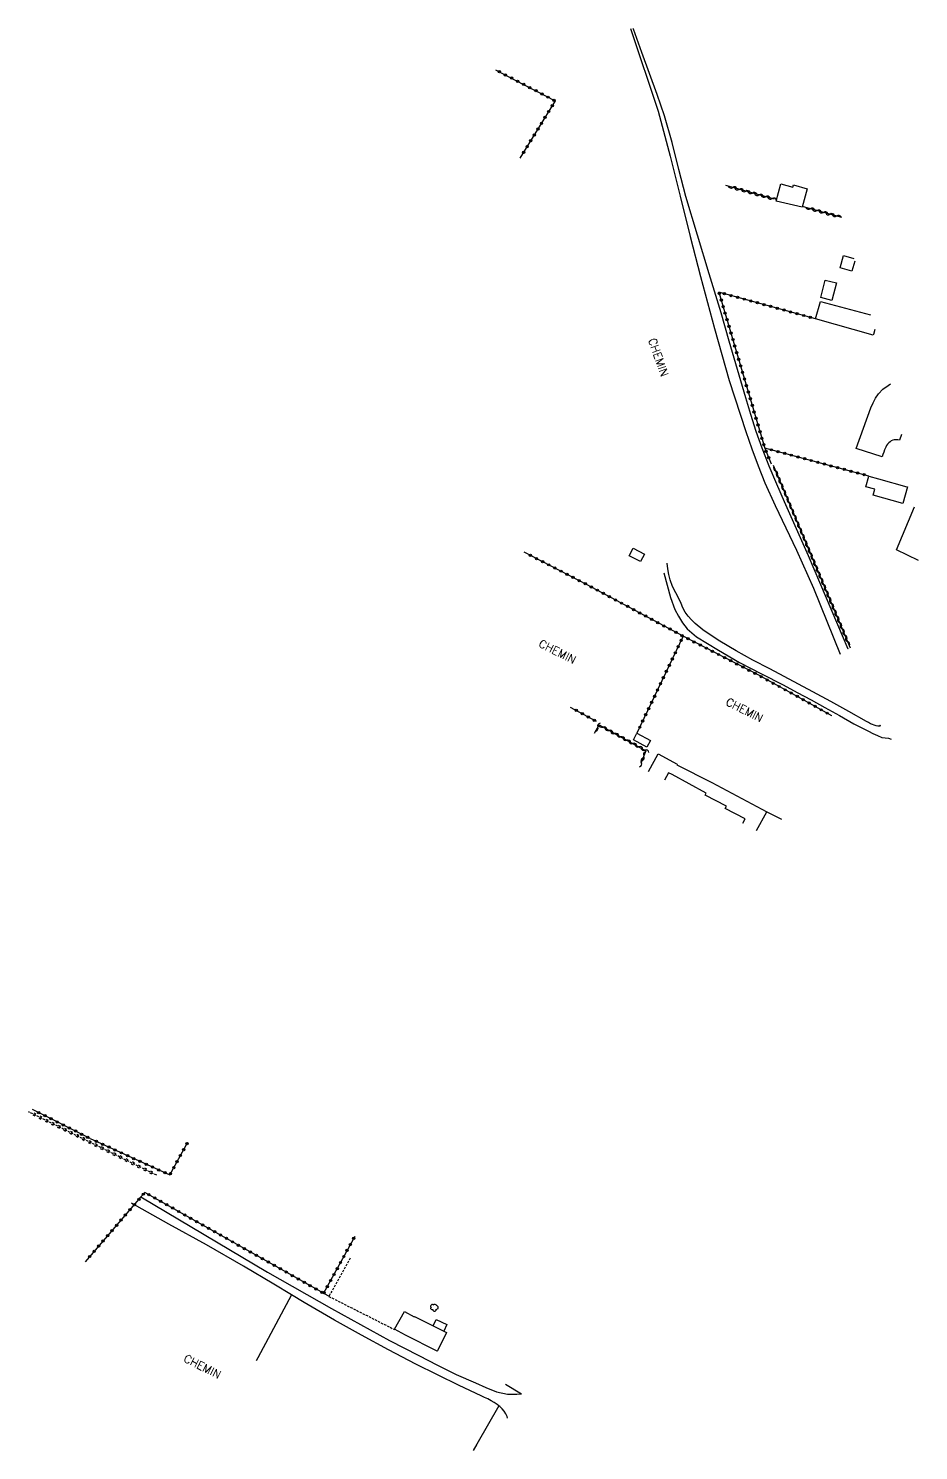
# Model space of a CAD drawing. Header units: millimetres. Extents: x 108169 to 108836, y 128000 to 129000.
# Drawn here: x 108247.6 to 108442.3, y 128688.9 to 129000 of the extents above; entities that cross this region are included whole.
import ezdxf

# ---------------------------------------------------------------- set-up
doc = ezdxf.new("R2010")
doc.units = ezdxf.units.MM
doc.linetypes.add('DASHED', pattern=[0.75, 0.5, -0.25])
doc.layers.get('0').update_dxf_attribs({"linetype": 'CONTINUOUS'})
for name, color, linetype in [('W0017', 7, 'CONTINUOUS'), ('W0071', 7, 'CONTINUOUS'), ('W0101', 7, 'CONTINUOUS'), ('W0104', 1, 'CONTINUOUS'), ('W0112', 1, 'DASHED'), ('W0220', 5, 'DASHED'), ('W0300', 7, 'CONTINUOUS'), ('W0310', 3, 'CONTINUOUS'), ('W0323', 7, 'CONTINUOUS'), ('W0330', 7, 'CONTINUOUS'), ('W0989', 7, 'CONTINUOUS')]:
    doc.layers.add(name, color=color, linetype=linetype)
doc.styles.get("Standard").update_dxf_attribs({"font": 'romans.shx', "width": 0.85})

# ---------------------------------------------------------------- blocks, each defined once
blk = doc.blocks.new('T300')
for p, q in [((-0.8, 0.51), (-0.86, 0.34)), ((-0.86, 0.34), (-0.86, 0.17)), ((-0.86, 0.17), (-0.74, 0.06)), ((-0.69, 0.63), (-0.8, 0.51)), ((-0.8, -0.06), (-0.74, 0.06)), ((-0.74, 0.06), (-0.69, 0.11)), ((-0.57, 0.69), (-0.69, 0.63)), ((-0.46, 0.69), (-0.57, 0.69)), ((-0.29, 0.63), (-0.46, 0.69)), ((-0.29, 0.63), (-0.17, 0.74)), ((-0.23, 0.57), (-0.29, 0.63)), ((-0.17, 0.74), (-0.06, 0.8)), ((-0.06, 0.8), (0.06, 0.8)), ((0.06, 0.8), (0.23, 0.74)), ((0.23, 0.74), (0.34, 0.63)), ((0.34, 0.63), (0.4, 0.51)), ((0.46, 0.46), (0.34, 0.46)), ((0.4, 0.51), (0.4, 0.46)), ((0.57, 0.4), (0.46, 0.46)), ((0.57, 0.4), (0.69, 0.29)), ((0.69, 0.29), (0.74, 0.17)), ((0.74, 0.06), (0.69, -0.17)), ((0.74, 0.17), (0.74, 0.06)), ((-0.8, -0.17), (-0.8, -0.06)), ((-0.8, -0.23), (-0.8, -0.17)), ((-0.74, -0.34), (-0.8, -0.23)), ((-0.69, -0.4), (-0.74, -0.34)), ((-0.51, -0.46), (-0.69, -0.4)), ((-0.4, -0.46), (-0.51, -0.46)), ((-0.4, -0.46), (-0.34, -0.46)), ((-0.34, -0.46), (-0.34, -0.4)), ((-0.34, -0.51), (-0.34, -0.46)), ((-0.29, -0.63), (-0.34, -0.51)), ((-0.17, -0.74), (-0.29, -0.63)), ((-0.06, -0.8), (-0.17, -0.74)), ((0.06, -0.8), (-0.06, -0.8)), ((0.17, -0.74), (0.06, -0.8)), ((0.23, -0.69), (0.17, -0.74)), ((0.29, -0.46), (0.23, -0.46)), ((0.29, -0.63), (0.23, -0.69)), ((0.46, -0.4), (0.29, -0.46)), ((0.34, -0.51), (0.29, -0.63)), ((0.34, -0.51), (0.34, -0.46)), ((0.57, -0.34), (0.46, -0.4)), ((0.63, -0.29), (0.57, -0.34)), ((0.69, -0.17), (0.63, -0.29))]:
    blk.add_line(p, q)
blk = doc.blocks.new('t220o')
at = {"color": 0, "linetype": 'Continuous'}
for p, q in [((-0.25, 0.25), (0.25, 0.25)), ((-0.25, -0.25), (0.25, -0.25))]:
    blk.add_line(p, q, dxfattribs=at)
blk = doc.blocks.new('t323o')
at = {"color": 0, "linetype": 'Continuous'}
for radius in [0.25, 0.15]:
    blk.add_circle((0, 0), radius, dxfattribs=at)
blk = doc.blocks.new('t310o')
at = {"color": 0, "linetype": 'Continuous'}
for centre, start, end in [((-0.5, 0.38), 216.8699, 323.1304), ((0.5, -0.37), 36.8699, 143.1303)]:
    blk.add_arc(centre, 0.625, start, end, dxfattribs=at)

msp = doc.modelspace()

# ---------------------------------------------------------------- linework, layer by layer
at = {"layer": 'W0017'}
for points in [[(108438.52, 128911.2), (108438.1, 128909.97), (108437.7, 128910.01), (108437.29, 128910.04), (108436.9, 128910.01), (108436.59, 128909.91), (108436.29, 128909.77), (108436.02, 128909.6), (108435.73, 128909.35), (108435.46, 128909.06), (108435.24, 128908.74), (108435.08, 128908.44), (108434.95, 128908.12), (108434.82, 128907.8), (108434.63, 128907.3), (108434.47, 128906.79), (108434.3, 128906.28), (108428.62, 128908.13), (108431.82, 128917.03), (108432.35, 128918.08), (108432.87, 128919.13), (108433.51, 128920.09), (108434.46, 128921.08), (108435.57, 128921.93), (108436.15, 128922.24)], [(108351.92, 128703.47), (108355.41, 128701.35)]]:
    msp.add_lwpolyline(points, dxfattribs=at)
at = {"layer": 'W0071'}
for points in [[(108379.24, 129000), (108385.29, 128981.94), (108386.18, 128978.66), (108387.05, 128975.36), (108387.91, 128972.07), (108390.14, 128963.29), (108392.31, 128954.49), (108394.58, 128945.72), (108397.63, 128934.35), (108400.83, 128923.02), (108404.45, 128911.83), (108405.79, 128908.07), (108407.18, 128904.33), (108408.66, 128900.62), (108410.88, 128895.67), (108413.25, 128890.78), (108415.59, 128885.88), (108419.26, 128877.54), (108425.08, 128863.14), (108425.08, 128863.14)], [(108426.85, 128864.24), (108426.85, 128864.24), (108418.2, 128884.67), (108412.96, 128896.44), (108411.26, 128900.34), (108409.58, 128904.26), (108408.02, 128908.22), (108406.76, 128911.85), (108405.6, 128915.52), (108404.47, 128919.2), (108402.62, 128925.4), (108400.84, 128931.62), (108399.05, 128937.83), (108396.48, 128946.31), (108393.88, 128954.77), (108391.39, 128963.27), (108389.84, 128969.16), (108388.34, 128975.07), (108386.67, 128980.92), (108385.11, 128985.55), (108383.43, 128990.14), (108381.75, 128994.73), (108379.93, 128999.83), (108379.87, 129000)], [(108386.53, 128880.91), (108387.25, 128878.2), (108387.98, 128875.5), (108388.98, 128872.92), (108389.76, 128871.44), (108390.65, 128870.01), (108391.65, 128868.7), (108393.69, 128866.9), (108396.07, 128865.43), (108398.48, 128864.01), (108403.11, 128861.32), (108407.87, 128858.85), (108412.64, 128856.39), (108415.69, 128854.76), (108418.74, 128853.14), (108421.78, 128851.5), (108424.94, 128849.72), (108428.08, 128847.92), (108431.3, 128846.26), (108432.27, 128845.78), (108433.24, 128845.31), (108434.25, 128844.94), (108434.95, 128844.83), (108435.67, 128844.75), (108436.27, 128844.57), (108436.27, 128844.57)], [(108433.79, 128847.7), (108433.81, 128847.64), (108433.85, 128847.53), (108433.86, 128847.44), (108433.75, 128847.38), (108433.55, 128847.39), (108433.35, 128847.4), (108432.95, 128847.45), (108432.55, 128847.57), (108432.17, 128847.72), (108431.73, 128847.93), (108431.3, 128848.17), (108430.87, 128848.41), (108426.97, 128850.59), (108423.07, 128852.76), (108419.15, 128854.91), (108416.01, 128856.57), (108412.85, 128858.22), (108409.71, 128859.89), (108406.03, 128861.85), (108402.38, 128863.84), (108398.82, 128865.99), (108396.93, 128867.18), (108395.06, 128868.42), (108393.36, 128869.84), (108392.59, 128870.63), (108391.86, 128871.46), (108391.21, 128872.34), (108390.72, 128873.25), (108390.3, 128874.21), (108389.88, 128875.17), (108389.17, 128876.57), (108388.46, 128877.97), (108387.9, 128879.41), (108387.63, 128880.59), (108387.44, 128881.81), (108387.26, 128883.02)], [(108272.18, 128744.4), (108286.04, 128736.18), (108299.89, 128727.97), (108313.88, 128719.98), (108320.2, 128716.49), (108326.54, 128713.04), (108332.94, 128709.72), (108337.04, 128707.63), (108341.16, 128705.59), (108345.37, 128703.75), (108347.65, 128702.75), (108349.95, 128701.81), (108352.32, 128701.28), (108353.34, 128701.25), (108354.38, 128701.3), (108355.41, 128701.35)], [(108352.36, 128696.04), (108352.25, 128696.36), (108352.13, 128696.68), (108352, 128696.99), (108351.64, 128697.56), (108351.2, 128698.08), (108350.71, 128698.56), (108350.49, 128698.74), (108350.11, 128699.04), (108349.47, 128699.45), (108348.8, 128699.84), (108348.07, 128700.22), (108347.32, 128700.56), (108346.57, 128700.9), (108341.79, 128703.18), (108337.01, 128705.48), (108332.27, 128707.84), (108326.31, 128710.95), (108320.4, 128714.16), (108314.53, 128717.45), (108307.88, 128721.35), (108305.14, 128723.01), (108301.28, 128725.34), (108294.65, 128729.28), (108286.5, 128733.92), (108278.3, 128738.48), (108270.1, 128743.04)]]:
    msp.add_lwpolyline(points, dxfattribs=at)
at = {"layer": 'W0101'}
for points in [[(108442.25, 128883.65), (108437.4, 128885.98), (108441.4, 128895.36)], [(108406.84, 128824.54), (108409.06, 128828.63)], [(108409.06, 128828.63), (108412.25, 128827.03), (108412.25, 128827.03)]]:
    msp.add_lwpolyline(points, dxfattribs=at)
at = {"layer": 'W0104'}
for points in [[(108411.08, 128962.21), (108412.16, 128966.03), (108414.78, 128965.29), (108414.92, 128965.79), (108417.91, 128964.95), (108416.77, 128960.92)], [(108420.85, 128941.14), (108421.86, 128944.97), (108424.28, 128944.33), (108423.27, 128940.5)], [(108438.78, 128896.1), (108432.34, 128897.92), (108432.7, 128899.2), (108430.71, 128899.76), (108431.37, 128902.1), (108433.5, 128901.5), (108439.7, 128899.75), (108439.8, 128899.72)], [(108378.95, 128884.67), (108379.81, 128886.34), (108382.32, 128885.04), (108381.46, 128883.37)], [(108379.88, 128844.37), (108380.64, 128845.82), (108383.62, 128844.25), (108382.86, 128842.8)], [(108339.01, 128714.75), (108337.01, 128710.77), (108336.97, 128710.69), (108330.02, 128714.19), (108327.67, 128715.47), (108329.8, 128719.38), (108331.96, 128718.2), (108332.01, 128718.29), (108332, 128718.28), (108336.11, 128716.21), (108338.4, 128715.06)]]:
    msp.add_lwpolyline(points, close=True, dxfattribs=at)
for points in [[(108425.08, 128947.63), (108425.8, 128950.3), (108428.11, 128949.68)], [(108428.28, 128949.11), (108427.69, 128946.93), (108425.08, 128947.63)], [(108419.72, 128936.5), (108420.78, 128940.24), (108431.72, 128937.34)], [(108432.67, 128934.13), (108432.37, 128933.02), (108432.34, 128932.9), (108419.72, 128936.5)], [(108383.2, 128837.45), (108385.29, 128841.32), (108389.46, 128839.07), (108389.45, 128839.08), (108389.39, 128838.96), (108397.06, 128835.04), (108409.06, 128828.63)], [(108403.85, 128826.17), (108404.35, 128827.1), (108399.95, 128829.35), (108400.23, 128829.89), (108395.59, 128832.26), (108395.83, 128832.73), (108388.33, 128836.78), (108387.53, 128837.21), (108386.68, 128835.55)], [(108336.11, 128716.21), (108336.78, 128717.63), (108339.1, 128716.53), (108338.4, 128715.06)]]:
    msp.add_lwpolyline(points, dxfattribs=at)
at = {"layer": 'W0112'}
msp.add_lwpolyline([(108317.97, 128731.04), (108313.29, 128722.65), (108318.65, 128719.95), (108327.63, 128715.41)], dxfattribs=at)
at = {"layer": 'W0220'}
msp.add_lwpolyline([(108275.63, 128749.15), (108263.41, 128755.2), (108251.2, 128761.25), (108247.58, 128763.04)], dxfattribs=at)
at = {"layer": 'W0310'}
for points in [[(108410.72, 128962.66), (108400.13, 128965.62)], [(108425.48, 128958.68), (108417.12, 128960.96)], [(108410.47, 128904.44), (108413.44, 128897.41), (108427.3, 128864.51)], [(108371.36, 128845.85), (108372.38, 128847.64), (108382.61, 128842.01), (108381.52, 128839.21)]]:
    msp.add_lwpolyline(points, dxfattribs=at)
at = {"layer": 'W0323'}
for points in [[(108349.72, 128990.96), (108354.05, 128988.71), (108362.79, 128984.15), (108355.08, 128971.6)], [(108419.72, 128936.5), (108398.6, 128942.3), (108408.57, 128908.38), (108408.63, 128908.22), (108410.03, 128904.74)], [(108431.37, 128902.1), (108408.63, 128908.22)], [(108423.3, 128849.65), (108423.3, 128849.65), (108423.3, 128849.65), (108417.3, 128853), (108407.32, 128858.51), (108390.77, 128867.05), (108369.81, 128878.31), (108356.03, 128885.42)], [(108390.77, 128867.05), (108380.64, 128845.82)], [(108366.06, 128851.53), (108371.75, 128848.46)], [(108261.08, 128757.19), (108248.5, 128763.53)], [(108261.08, 128757.19), (108278.48, 128749.21), (108282.45, 128756.42)], [(108312.14, 128723.35), (108273.04, 128745.4), (108272.18, 128744.4), (108260, 128730.24)], [(108318.96, 128735.76), (108312.14, 128723.35), (108313.32, 128722.73)]]:
    msp.add_lwpolyline(points, dxfattribs=at)
at = {"layer": 'W0330'}
for points in [[(108305.14, 128723.01), (108297.75, 128709.25), (108297.4, 128708.59)], [(108350.49, 128698.74), (108345.64, 128690.34), (108344.83, 128688.93)]]:
    msp.add_lwpolyline(points, dxfattribs=at)

# ---------------------------------------------------------------- block references
at = {"layer": 'W0220'}
for p, rotation in [((108248.93, 128762.38), 153.6228031646485), ((108250.27, 128761.71), 153.6228031646485), ((108251.62, 128761.04), 153.6417918937003), ((108252.96, 128760.38), 153.6417918937003), ((108254.3, 128759.71), 153.6417918937003), ((108255.65, 128759.05), 153.6417918937003), ((108256.99, 128758.38), 153.6417918937003), ((108258.34, 128757.71), 153.6417918937003), ((108259.68, 128757.05), 153.6417918937003), ((108261.02, 128756.38), 153.6417918937003), ((108262.37, 128755.72), 153.6417918937003), ((108263.71, 128755.05), 153.6604476107697), ((108265.06, 128754.38), 153.6604476107697), ((108266.4, 128753.72), 153.6604476107697), ((108267.74, 128753.05), 153.6604476107697), ((108269.09, 128752.39), 153.6604476107697), ((108270.43, 128751.72), 153.6604476107697), ((108271.78, 128751.06), 153.6604476107697), ((108273.12, 128750.39), 153.6604476107697), ((108274.47, 128749.73), 153.6604476107697)]:
    msp.add_blockref('t220o', p, dxfattribs=dict(at, rotation=rotation))
at = {"layer": 'W0300'}
msp.add_blockref('T300', (108336.4, 128720.17), dxfattribs=at)
at = {"layer": 'W0310'}
for p, rotation in [((108401.57, 128965.22), 164.3838454292665), ((108403.02, 128964.81), 164.3838454292665), ((108404.46, 128964.41), 164.3838454292665), ((108405.91, 128964), 164.3838454292665), ((108407.35, 128963.6), 164.3838454292665), ((108408.8, 128963.2), 164.3838454292665), ((108410.24, 128962.79), 164.3838454292665), ((108418.57, 128960.56), 164.7220815450421), ((108420.01, 128960.17), 164.7220815450421), ((108421.46, 128959.77), 164.7220815450421), ((108422.91, 128959.38), 164.7220815450421), ((108424.35, 128958.98), 164.7220815450421), ((108410.99, 128903.22), 292.902847547377), ((108411.57, 128901.83), 292.902847547377), ((108412.15, 128900.45), 292.902847547377), ((108412.74, 128899.07), 292.902847547377), ((108413.32, 128897.69), 292.902847547377), ((108413.9, 128896.31), 292.842327455242), ((108414.49, 128894.92), 292.842327455242), ((108415.07, 128893.54), 292.842327455242), ((108415.65, 128892.16), 292.842327455242), ((108416.23, 128890.78), 292.842327455242), ((108416.82, 128889.4), 292.842327455242), ((108417.4, 128888.01), 292.842327455242), ((108417.98, 128886.63), 292.842327455242), ((108418.56, 128885.25), 292.842327455242), ((108419.15, 128883.87), 292.842327455242), ((108419.73, 128882.48), 292.842327455242), ((108420.31, 128881.1), 292.842327455242), ((108420.89, 128879.72), 292.842327455242), ((108421.47, 128878.34), 292.842327455242), ((108422.06, 128876.95), 292.842327455242), ((108422.64, 128875.57), 292.842327455242), ((108423.22, 128874.19), 292.842327455242), ((108423.8, 128872.81), 292.842327455242), ((108424.39, 128871.42), 292.842327455242), ((108424.97, 128870.04), 292.842327455242), ((108425.55, 128868.66), 292.842327455242), ((108426.13, 128867.28), 292.842327455242), ((108426.72, 128865.89), 292.842327455242), ((108372.1, 128847.15), 60.32410816924462), ((108373.2, 128847.19), 331.1741584031959), ((108374.52, 128846.46), 331.1741584031959), ((108375.83, 128845.74), 331.1741584031959), ((108377.15, 128845.02), 331.1741584031959), ((108378.46, 128844.29), 331.1741584031959), ((108379.77, 128843.57), 331.1741584031959), ((108381.09, 128842.85), 331.1741584031959), ((108381.61, 128839.44), 248.7297475422212), ((108382.4, 128842.12), 331.1741584031959), ((108382.15, 128840.83), 248.7297475422212)]:
    msp.add_blockref('t310o', p, dxfattribs=dict(at, rotation=rotation))
at = {"layer": 'W0323'}
for p, rotation in [((108350.57, 128990.52), 332.5255683738016), ((108351.9, 128989.83), 332.5255683738016), ((108353.24, 128989.13), 332.5255683738016), ((108354.57, 128988.44), 332.4471884231942), ((108355.9, 128987.75), 332.4471884231942), ((108357.23, 128987.05), 332.4471884231942), ((108358.56, 128986.36), 332.4471884231942), ((108359.89, 128985.67), 332.4471884231942), ((108361.22, 128984.97), 332.4471884231942), ((108362.15, 128983.11), 238.4421738787399), ((108362.55, 128984.28), 332.4471884231942), ((108360.58, 128980.55), 238.4421738787399), ((108361.36, 128981.83), 238.4421738787399), ((108359.01, 128977.99), 238.4421738787399), ((108359.79, 128979.27), 238.4421738787399), ((108356.65, 128974.16), 238.4421738787399), ((108357.44, 128975.44), 238.4421738787399), ((108358.22, 128976.72), 238.4421738787399), ((108355.87, 128972.88), 238.4421738787399), ((108398.68, 128942.03), 286.3794802601628), ((108399.1, 128940.6), 286.3794802601628), ((108399.78, 128941.98), 164.6439277613835), ((108401.23, 128941.58), 164.6439277613835), ((108402.67, 128941.18), 164.6439277613835), ((108404.12, 128940.78), 164.6439277613835), ((108405.57, 128940.39), 164.6439277613835), ((108407.01, 128939.99), 164.6439277613835), ((108408.46, 128939.59), 164.6439277613835), ((108399.52, 128939.16), 286.3794802601628), ((108399.95, 128937.72), 286.3794802601628), ((108409.9, 128939.2), 164.6439277613835), ((108411.35, 128938.8), 164.6439277613835), ((108412.8, 128938.4), 164.6439277613835), ((108414.24, 128938), 164.6439277613835), ((108415.69, 128937.61), 164.6439277613835), ((108417.14, 128937.21), 164.6439277613835), ((108418.58, 128936.81), 164.6439277613835), ((108400.37, 128936.28), 286.3794802601628), ((108400.79, 128934.84), 286.3794802601628), ((108401.22, 128933.4), 286.3794802601628), ((108401.64, 128931.96), 286.3794802601628), ((108402.06, 128930.52), 286.3794802601628), ((108402.49, 128929.08), 286.3794802601628), ((108402.91, 128927.64), 286.3794802601628), ((108403.33, 128926.2), 286.3794802601628), ((108403.75, 128924.76), 286.3794802601628), ((108404.18, 128923.33), 286.3794802601628), ((108404.6, 128921.89), 286.3794802601628), ((108405.02, 128920.45), 286.3794802601628), ((108405.45, 128919.01), 286.3794802601628), ((108405.87, 128917.57), 286.3794802601628), ((108406.29, 128916.13), 286.3794802601628), ((108406.71, 128914.69), 286.3794802601628), ((108407.14, 128913.25), 286.3794802601628), ((108407.56, 128911.81), 286.3794802601628), ((108407.98, 128910.37), 286.3794802601628), ((108408.41, 128908.93), 286.3794802601628), ((108408.91, 128907.52), 291.9148663271325), ((108409.47, 128906.13), 291.9148663271325), ((108410.08, 128907.83), 164.936933469898), ((108411.53, 128907.44), 164.936933469898), ((108412.98, 128907.05), 164.936933469898), ((108414.42, 128906.66), 164.936933469898), ((108415.87, 128906.27), 164.936933469898), ((108417.32, 128905.88), 164.936933469898), ((108418.77, 128905.49), 164.936933469898), ((108420.22, 128905.1), 164.936933469898), ((108421.67, 128904.71), 164.936933469898), ((108423.11, 128904.32), 164.936933469898), ((108424.56, 128903.93), 164.936933469898), ((108426.01, 128903.54), 164.936933469898), ((108427.46, 128903.15), 164.936933469898), ((108428.91, 128902.76), 164.936933469898), ((108430.36, 128902.37), 164.936933469898), ((108357.37, 128884.74), 152.6890446720987), ((108358.7, 128884.05), 152.6890446720987), ((108360.03, 128883.36), 152.6890446720987), ((108361.37, 128882.67), 152.6890446720987), ((108362.7, 128881.98), 152.6890446720987), ((108364.03, 128881.29), 152.6890446720987), ((108365.36, 128880.61), 152.6890446720987), ((108366.7, 128879.92), 152.6890446720987), ((108368.03, 128879.23), 152.6890446720987), ((108369.36, 128878.54), 152.6890446720987), ((108370.69, 128877.84), 151.7546970064344), ((108372.01, 128877.13), 151.7546970064344), ((108373.33, 128876.42), 151.7546970064344), ((108374.65, 128875.71), 151.7546970064344), ((108375.97, 128875), 151.7546970064344), ((108377.29, 128874.29), 151.7546970064344), ((108378.62, 128873.58), 151.7546970064344), ((108379.94, 128872.87), 151.7546970064344), ((108381.26, 128872.16), 151.7546970064344), ((108382.58, 128871.45), 151.7546970064344), ((108383.9, 128870.74), 151.7546970064344), ((108385.22, 128870.03), 151.7546970064344), ((108386.54, 128869.32), 151.7546970064344), ((108387.87, 128868.61), 151.7546970064344), ((108389.19, 128867.9), 151.7546970064344), ((108390.33, 128866.13), 244.4916250912437), ((108390.51, 128867.19), 151.7546970064344), ((108391.84, 128866.5), 152.7057191533937), ((108393.17, 128865.81), 152.7057191533937), ((108394.5, 128865.12), 152.7057191533937), ((108388.39, 128862.07), 244.4916250912437), ((108389.04, 128863.42), 244.4916250912437), ((108389.68, 128864.77), 244.4916250912437), ((108395.84, 128864.44), 152.7057191533937), ((108397.17, 128863.75), 152.7057191533937), ((108398.5, 128863.06), 152.7057191533937), ((108399.84, 128862.37), 152.7057191533937), ((108387.1, 128859.36), 244.4916250912437), ((108387.75, 128860.71), 244.4916250912437), ((108401.17, 128861.68), 152.7057191533937), ((108402.5, 128861), 152.7057191533937), ((108403.84, 128860.31), 152.7057191533937), ((108405.17, 128859.62), 152.7057191533937), ((108406.5, 128858.93), 152.7057191533937), ((108385.81, 128856.65), 244.4916250912437), ((108386.45, 128858), 244.4916250912437), ((108407.83, 128858.23), 151.0967263120046), ((108409.14, 128857.51), 151.0967263120046), ((108410.45, 128856.78), 151.0967263120046), ((108411.77, 128856.06), 151.0967263120046), ((108383.87, 128852.59), 244.4916250912437), ((108384.52, 128853.94), 244.4916250912437), ((108385.16, 128855.3), 244.4916250912437), ((108413.08, 128855.33), 151.0967263120046), ((108414.39, 128854.61), 151.0967263120046), ((108415.71, 128853.88), 151.0967263120046), ((108417.02, 128853.16), 151.0967263120046), ((108418.33, 128852.43), 150.8533847535465), ((108367.38, 128850.82), 331.5990044551598), ((108368.7, 128850.11), 331.5990044551598), ((108370.02, 128849.39), 331.5990044551598), ((108382.58, 128849.88), 244.4916250912437), ((108383.22, 128851.24), 244.4916250912437), ((108419.64, 128851.7), 150.8533847535465), ((108420.95, 128850.96), 150.8533847535465), ((108422.26, 128850.23), 150.8533847535465), ((108371.34, 128848.68), 331.5990044551598), ((108381.29, 128847.17), 244.4916250912437), ((108381.93, 128848.53), 244.4916250912437), ((108249.84, 128762.86), 153.2320284826223), ((108251.18, 128762.18), 153.2320284826223), ((108252.52, 128761.51), 153.2320284826223), ((108253.86, 128760.83), 153.2320284826223), ((108255.2, 128760.16), 153.2320284826223), ((108256.54, 128759.48), 153.2320284826223), ((108257.88, 128758.81), 153.2320284826223), ((108259.22, 128758.13), 153.2320284826223), ((108260.56, 128757.45), 153.2320284826223), ((108262.44, 128756.56), 335.3628306125256), ((108263.81, 128755.94), 335.3628306125256), ((108282.27, 128756.09), 61.18382889622281), ((108265.17, 128755.31), 335.3628306125256), ((108266.53, 128754.69), 335.3628306125256), ((108267.9, 128754.06), 335.3628306125256), ((108269.26, 128753.44), 335.3628306125256), ((108280.82, 128753.47), 61.18382889622281), ((108281.54, 128754.78), 61.18382889622281), ((108270.62, 128752.81), 335.3628306125256), ((108271.99, 128752.19), 335.3628306125256), ((108273.35, 128751.56), 335.3628306125256), ((108274.71, 128750.94), 335.3628306125256), ((108276.08, 128750.31), 335.3628306125256), ((108279.38, 128750.84), 61.18382889622281), ((108280.1, 128752.15), 61.18382889622281), ((108277.44, 128749.69), 335.3628306125256), ((108278.65, 128749.52), 61.18382889622281), ((108271.74, 128743.89), 229.3012636470418), ((108272.72, 128745.02), 229.3044689604888), ((108273.91, 128744.91), 150.5796699375256), ((108275.22, 128744.17), 150.5796699375256), ((108268.8, 128740.48), 229.3012636470418), ((108269.78, 128741.61), 229.3012636470418), ((108270.76, 128742.75), 229.3012636470418), ((108276.53, 128743.43), 150.5796699375256), ((108277.83, 128742.7), 150.5796699375256), ((108279.14, 128741.96), 150.5796699375256), ((108280.45, 128741.22), 150.5796699375256), ((108281.75, 128740.49), 150.5796699375256), ((108266.85, 128738.2), 229.3012636470418), ((108267.83, 128739.34), 229.3012636470418), ((108283.06, 128739.75), 150.5796699375256), ((108284.37, 128739.01), 150.5796699375256), ((108285.67, 128738.28), 150.5796699375256), ((108286.98, 128737.54), 150.5796699375256), ((108263.91, 128734.79), 229.3012636470418), ((108264.89, 128735.93), 229.3012636470418), ((108265.87, 128737.06), 229.3012636470418), ((108288.29, 128736.8), 150.5796699375256), ((108289.59, 128736.06), 150.5796699375256), ((108290.9, 128735.33), 150.5796699375256), ((108292.21, 128734.59), 150.5796699375256), ((108318.72, 128735.33), 241.2068494416236), ((108260.98, 128731.38), 229.3012636470418), ((108261.96, 128732.51), 229.3012636470418), ((108262.94, 128733.65), 229.3012636470418), ((108293.51, 128733.85), 150.5796699375256), ((108294.82, 128733.12), 150.5796699375256), ((108296.13, 128732.38), 150.5796699375256), ((108297.43, 128731.64), 150.5796699375256), ((108316.56, 128731.38), 241.2068494416236), ((108317.28, 128732.7), 241.2068494416236), ((108318, 128734.01), 241.2068494416236), ((108298.74, 128730.91), 150.5796699375256), ((108300.05, 128730.17), 150.5796699375256), ((108301.35, 128729.43), 150.5796699375256), ((108302.66, 128728.7), 150.5796699375256), ((108303.97, 128727.96), 150.5796699375256), ((108315.11, 128728.75), 241.2068494416236), ((108315.83, 128730.07), 241.2068494416236), ((108305.27, 128727.22), 150.5796699375256), ((108306.58, 128726.49), 150.5796699375256), ((108307.89, 128725.75), 150.5796699375256), ((108309.19, 128725.01), 150.5796699375256), ((108313.67, 128726.13), 241.2068494416236), ((108314.39, 128727.44), 241.2068494416236), ((108310.5, 128724.28), 150.5796699375256), ((108311.81, 128723.54), 150.5796699375256), ((108312.22, 128723.5), 241.2068494416236), ((108312.94, 128724.81), 241.2068494416236)]:
    msp.add_blockref('t323o', p, dxfattribs=dict(at, rotation=rotation))

# ---------------------------------------------------------------- texts
at = {"layer": 'W0989'}
for rotation, p in [(289.1601, (108383.11, 128931.89)), (333.2021, (108359, 128864.88)), (333.2021, (108399.92, 128852.12)), (333.2021, (108281.34, 128708.51))]:
    msp.add_text('CHEMIN', height=1.75, rotation=rotation, dxfattribs=at).set_placement(p)

doc.saveas('drawing.dxf')
